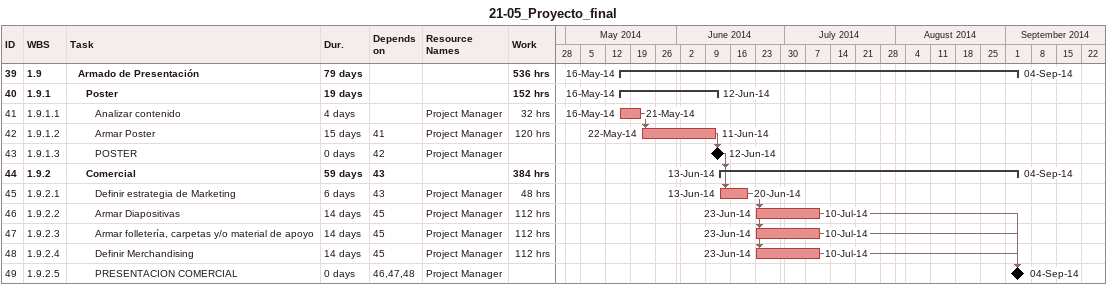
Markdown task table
21-05_Proyecto_final

| ID | WBS | Task | Duration | Start | Finish | Predecessors | Resources | Work (h) |
|---|---|---|---|---|---|---|---|---|
| 39 | 1.9 | **Armado de Presentación** | 79d | 2014-05-16 | 2014-09-04 |  |  | 536 |
| 40 | 1.9.1 | **Poster** | 19d | 2014-05-16 | 2014-06-12 |  |  | 152 |
| 41 | 1.9.1.1 | Analizar contenido | 4d | 2014-05-16 | 2014-05-21 |  | Project Manager | 32 |
| 42 | 1.9.1.2 | Armar Poster | 15d | 2014-05-22 | 2014-06-11 | 41 | Project Manager | 120 |
| 43 | 1.9.1.3 | POSTER | 0d | 2014-06-12 | 2014-06-12 | 42 | Project Manager |  |
| 44 | 1.9.2 | **Comercial** | 59d | 2014-06-13 | 2014-09-04 | 43 |  | 384 |
| 45 | 1.9.2.1 | Definir estrategia de Marketing | 6d | 2014-06-13 | 2014-06-20 | 43 | Project Manager | 48 |
| 46 | 1.9.2.2 | Armar Diapositivas | 14d | 2014-06-23 | 2014-07-10 | 45 | Project Manager | 112 |
| 47 | 1.9.2.3 | Armar folletería, carpetas y/o material de apoyo | 14d | 2014-06-23 | 2014-07-10 | 45 | Project Manager | 112 |
| 48 | 1.9.2.4 | Definir Merchandising | 14d | 2014-06-23 | 2014-07-10 | 45 | Project Manager | 112 |
| 49 | 1.9.2.5 | PRESENTACION COMERCIAL | 0d | 2014-09-04 | 2014-09-04 | 46, 47, 48 | Project Manager |  |
